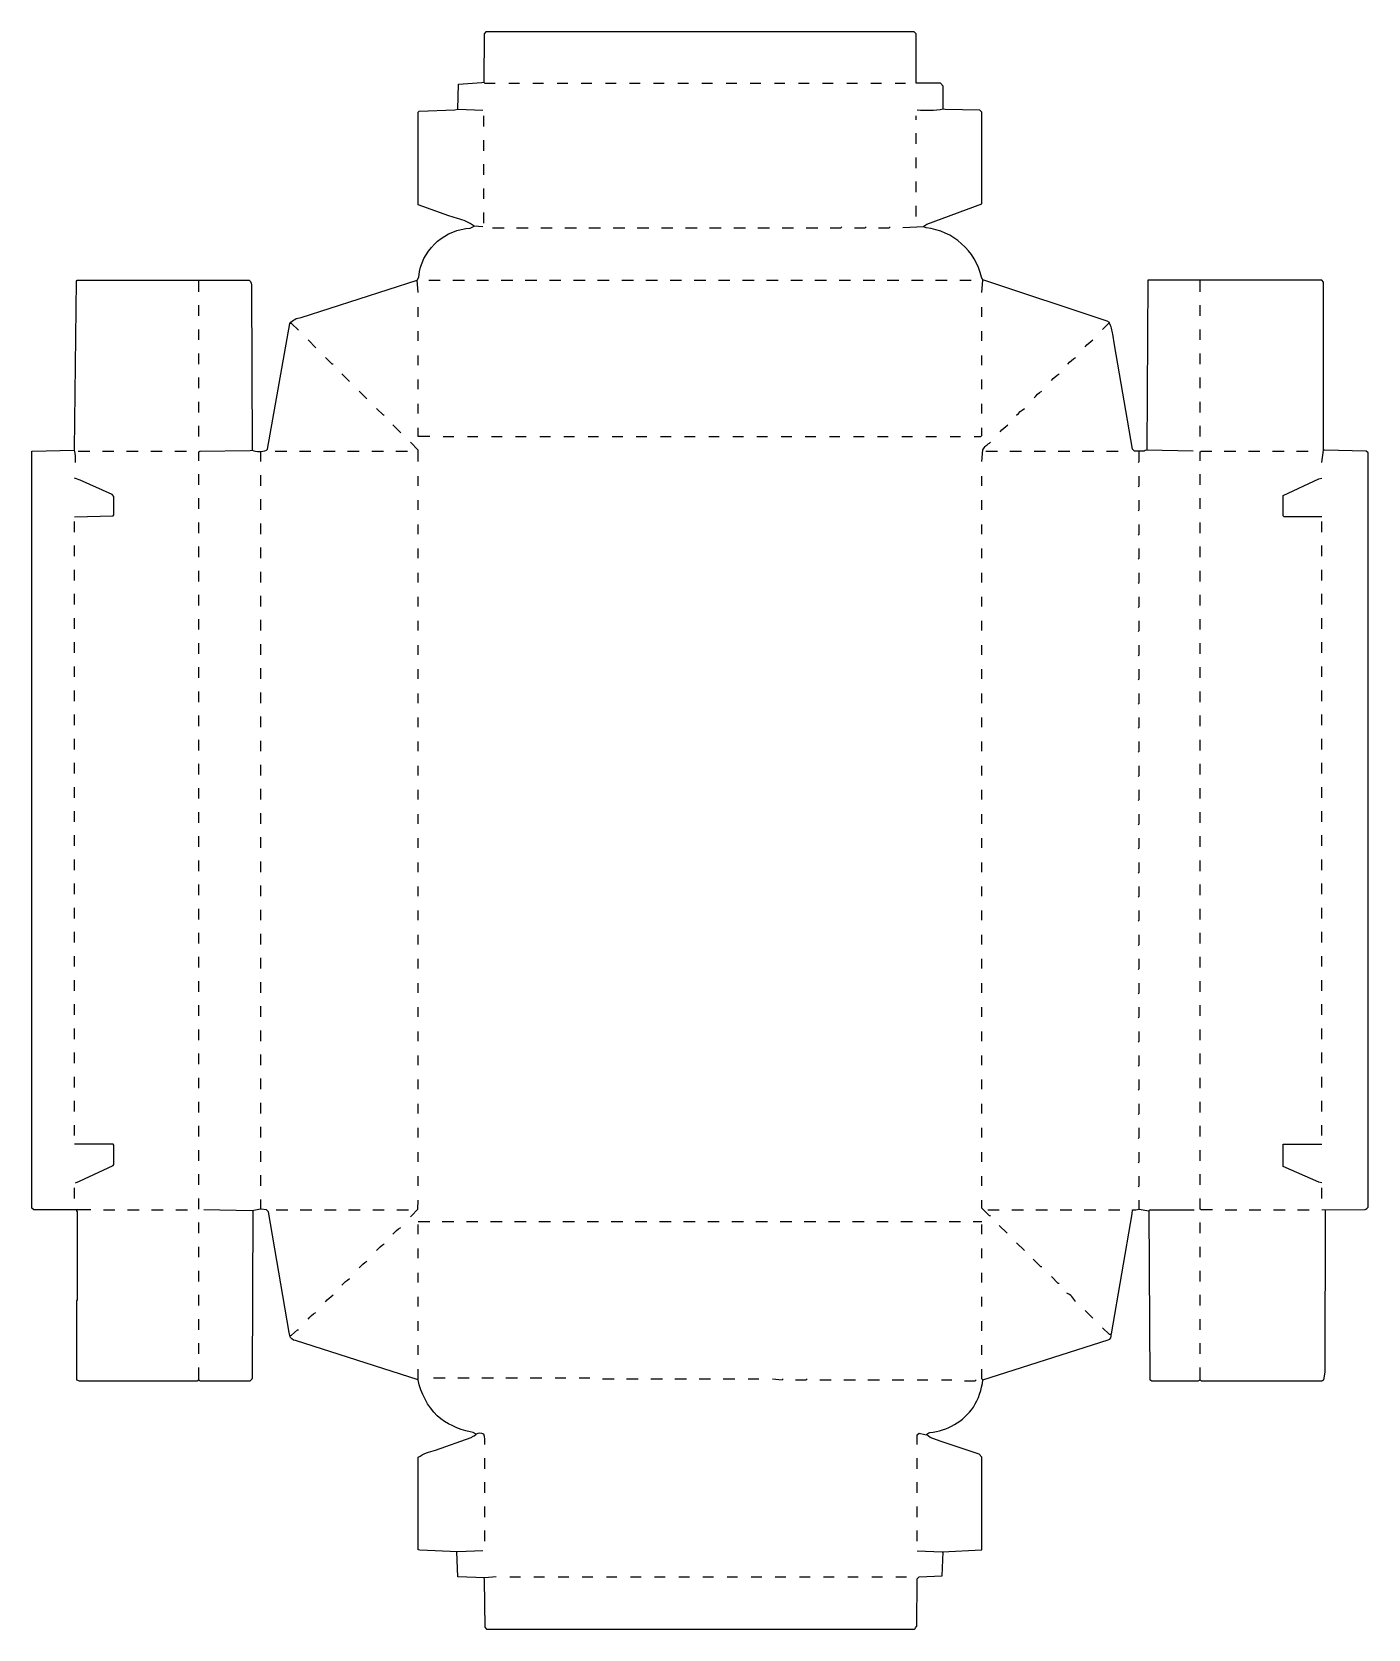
# Model space of a CAD drawing. Extents: x 71 to 1455, y 85 to 1739.
import ezdxf

# ---------------------------------------------------------------- set-up
doc = ezdxf.new("R2010")
doc.units = 0
doc.layers.get('0').update_dxf_attribs({"linetype": 'CONTINUOUS'})

msp = doc.modelspace()

# ---------------------------------------------------------------- linework, layer by layer
at = {"color": 250, "linetype": 'CONTINUOUS'}
for points in [[(1015, 1659), (1015, 1683), (1012, 1686), (987, 1686), (987, 1737), (985, 1739), (541, 1739), (539.5, 1737), (539, 1687)], [(512, 1659), (513, 1685), (537, 1686.5), (539, 1687), (540, 1686), (551, 1686)], [(565, 1686), (576, 1686)], [(590, 1686), (601, 1686)], [(615, 1686), (626, 1686)], [(640, 1686), (651, 1686)], [(665, 1686), (676, 1686)], [(690, 1686), (701, 1686)], [(715, 1686), (726, 1686)], [(740, 1686), (751, 1686)], [(765, 1686), (776, 1686)], [(790, 1686), (801, 1686)], [(815, 1686), (826, 1686)], [(840, 1686), (851, 1686)], [(865, 1686), (876, 1686)], [(890, 1686), (901, 1686)], [(915, 1686), (926, 1686)], [(940, 1686), (951, 1686)], [(965, 1686), (976, 1686)], [(539, 1641), (539, 1652)], [(987, 1648), (987, 1652)], [(539, 1616), (539, 1627)], [(987, 1623), (987, 1634)], [(987, 1598), (987, 1609)], [(539, 1591), (539, 1602)], [(539, 1566), (539, 1577)], [(987, 1573), (987, 1584)], [(987, 1548), (987, 1559)], [(539, 1541), (539, 1552)], [(482, 1482), (494, 1482)], [(507, 1482), (519, 1482)], [(532, 1482), (544, 1482)], [(557, 1482), (569, 1482)], [(582, 1482), (594, 1482)], [(607, 1482), (619, 1482)], [(632, 1482), (644, 1482)], [(657, 1482), (669, 1482)], [(682, 1482), (694, 1482)], [(707, 1482), (719, 1482)], [(732, 1482), (744, 1482)], [(757, 1482), (769, 1482)], [(782, 1482), (794, 1482)], [(807, 1482), (819, 1482)], [(832, 1482), (844, 1482)], [(857, 1482), (869, 1482)], [(882, 1482), (894, 1482)], [(907, 1482), (919, 1482)], [(932, 1482), (944, 1482)], [(957, 1482), (969, 1482)], [(982, 1482), (994, 1482)], [(1007, 1482), (1019, 1482)], [(1032, 1482), (1044, 1482)], [(1407, 1293), (1409, 1306), (1409, 1480), (1407, 1482), (1227, 1482), (1226, 1306)], [(471, 1444), (471, 1454)], [(1055, 1444), (1055, 1454)], [(347, 1430), (340, 1437), (338, 1437)], [(471, 1419), (471, 1429)], [(1055, 1419), (1055, 1429)], [(1180, 1431), (1187, 1438)], [(365, 1412), (357, 1420)], [(383, 1395), (382, 1395), (375, 1402)], [(471, 1394), (471, 1404)], [(1055, 1394), (1055, 1404)], [(400, 1377), (392, 1385)], [(471, 1369), (471, 1379)], [(1055, 1369), (1055, 1379)], [(418, 1359), (410, 1367)], [(436, 1342), (435, 1342), (428, 1349)], [(471, 1344), (471, 1354)], [(1055, 1344), (1055, 1354)], [(453, 1324), (445, 1332)], [(483, 1320), (471, 1320), (471, 1329)], [(1047, 1320), (1054, 1320), (1055, 1321), (1055, 1329)], [(471, 1294), (471, 1306), (463, 1314)], [(497, 1320), (508, 1320)], [(522, 1320), (533, 1320)], [(547, 1320), (558, 1320)], [(572, 1320), (583, 1320)], [(597, 1320), (608, 1320)], [(622, 1320), (633, 1320)], [(647, 1320), (658, 1320)], [(672, 1320), (683, 1320)], [(697, 1320), (708, 1320)], [(722, 1320), (733, 1320)], [(747, 1320), (758, 1320)], [(772, 1320), (783, 1320)], [(797, 1320), (808, 1320)], [(822, 1320), (833, 1320)], [(847, 1320), (858, 1320)], [(872, 1320), (883, 1320)], [(897, 1320), (908, 1320)], [(922, 1320), (933, 1320)], [(947, 1320), (958, 1320)], [(972, 1320), (983, 1320)], [(997, 1320), (1008, 1320)], [(1022, 1320), (1033, 1320)], [(132, 519), (73, 519), (71, 521), (71, 1305), (115, 1306)], [(119, 1305), (131, 1305)], [(144, 1305), (156, 1305)], [(169, 1305), (181, 1305)], [(194, 1305), (206, 1305)], [(219, 1305), (231, 1305)], [(308, 1294), (308, 1305)], [(323, 1305), (335, 1305)], [(348, 1305), (360, 1305)], [(373, 1305), (385, 1305)], [(398, 1305), (410, 1305)], [(423, 1305), (435, 1305)], [(448, 1305), (460, 1305)], [(1059, 1305), (1071, 1305)], [(1084, 1305), (1096, 1305)], [(1109, 1305), (1121, 1305)], [(1134, 1305), (1146, 1305)], [(1159, 1305), (1171, 1305)], [(1184, 1305), (1196, 1305)], [(1306, 1305), (1318, 1305)], [(1331, 1305), (1343, 1305)], [(1356, 1305), (1368, 1305)], [(1381, 1305), (1393, 1305)], [(115, 1237), (155, 1238), (156, 1239), (156, 1258), (154, 1260), (120.9, 1274.8), (115, 1277)], [(308, 1269), (308, 1280)], [(471, 1269), (471, 1279)], [(1055, 1269), (1055, 1279)], [(1407, 1237), (1368, 1237), (1367, 1238), (1367, 1259), (1403.9, 1276.2), (1407, 1277)], [(308, 1244), (308, 1255)], [(471, 1244), (471, 1254)], [(1055, 1244), (1055, 1254)], [(115, 1221), (115, 1232)], [(308, 1219), (308, 1230)], [(471, 1219), (471, 1229)], [(1055, 1219), (1055, 1229)], [(1407, 1221), (1407, 1232)], [(115, 1196), (115, 1207)], [(308, 1194), (308, 1205)], [(471, 1194), (471, 1204)], [(1055, 1194), (1055, 1204)], [(1407, 1196), (1407, 1207)], [(115, 1171), (115, 1182)], [(308, 1169), (308, 1180)], [(471, 1169), (471, 1179)], [(1055, 1169), (1055, 1179)], [(1407, 1171), (1407, 1182)], [(115, 1146), (115, 1157)], [(308, 1144), (308, 1155)], [(471, 1144), (471, 1154)], [(1055, 1144), (1055, 1154)], [(1407, 1146), (1407, 1157)], [(115, 1121), (115, 1132)], [(308, 1119), (308, 1130)], [(471, 1119), (471, 1129)], [(1055, 1119), (1055, 1129)], [(1407, 1121), (1407, 1132)], [(115, 1096), (115, 1107)], [(308, 1094), (308, 1105)], [(471, 1094), (471, 1104)], [(1055, 1094), (1055, 1104)], [(1407, 1096), (1407, 1107)], [(115, 1071), (115, 1082)], [(308, 1069), (308, 1080)], [(471, 1069), (471, 1079)], [(1055, 1069), (1055, 1079)], [(1407, 1071), (1407, 1082)], [(115, 1046), (115, 1057)], [(308, 1044), (308, 1055)], [(471, 1044), (471, 1054)], [(1055, 1044), (1055, 1054)], [(1407, 1046), (1407, 1057)], [(115, 1021), (115, 1032)], [(308, 1019), (308, 1030)], [(471, 1019), (471, 1029)], [(1055, 1019), (1055, 1029)], [(1407, 1021), (1407, 1032)], [(115, 996), (115, 1007)], [(308, 994), (308, 1005)], [(471, 994), (471, 1004)], [(1055, 994), (1055, 1004)], [(1407, 996), (1407, 1007)], [(115, 971), (115, 982)], [(308, 969), (308, 980)], [(471, 969), (471, 979)], [(1055, 969), (1055, 979)], [(1407, 971), (1407, 982)], [(115, 946), (115, 957)], [(308, 944), (308, 955)], [(471, 944), (471, 954)], [(1055, 944), (1055, 954)], [(1407, 946), (1407, 957)], [(115, 921), (115, 932)], [(308, 919), (308, 930)], [(471, 919), (471, 929)], [(1055, 919), (1055, 929)], [(1407, 921), (1407, 932)], [(115, 896), (115, 907)], [(308, 894), (308, 905)], [(471, 894), (471, 904)], [(1055, 894), (1055, 904)], [(1407, 896), (1407, 907)], [(115, 871), (115, 882)], [(308, 869), (308, 880)], [(471, 869), (471, 879)], [(1055, 869), (1055, 879)], [(1407, 871), (1407, 882)], [(115, 846), (115, 857)], [(308, 844), (308, 855)], [(471, 844), (471, 854)], [(1055, 844), (1055, 854)], [(1407, 846), (1407, 857)], [(115, 821), (115, 832)], [(308, 819), (308, 830)], [(471, 819), (471, 829)], [(1055, 819), (1055, 829)], [(1407, 821), (1407, 832)], [(115, 796), (115, 807)], [(308, 794), (308, 805)], [(471, 794), (471, 804)], [(1055, 794), (1055, 804)], [(1407, 796), (1407, 807)], [(115, 771), (115, 782)], [(308, 769), (308, 780)], [(471, 769), (471, 779)], [(1055, 769), (1055, 779)], [(1407, 771), (1407, 782)], [(115, 746), (115, 757)], [(308, 744), (308, 755)], [(471, 744), (471, 754)], [(1055, 744), (1055, 754)], [(1407, 746), (1407, 757)], [(115, 721), (115, 732)], [(308, 719), (308, 730)], [(471, 719), (471, 729)], [(1055, 719), (1055, 729)], [(1407, 721), (1407, 732)], [(115, 696), (115, 707)], [(308, 694), (308, 705)], [(471, 694), (471, 704)], [(1055, 694), (1055, 704)], [(1407, 696), (1407, 707)], [(115, 671), (115, 682)], [(308, 669), (308, 680)], [(471, 669), (471, 679)], [(1055, 669), (1055, 679)], [(1407, 671), (1407, 682)], [(115, 646), (115, 657)], [(308, 644), (308, 655)], [(471, 644), (471, 654)], [(1055, 644), (1055, 654)], [(1407, 646), (1407, 657)], [(115, 621), (115, 632)], [(308, 619), (308, 630)], [(471, 619), (471, 629)], [(1055, 619), (1055, 629)], [(1407, 621), (1407, 632)], [(115, 596), (115, 607)], [(308, 594), (308, 605)], [(471, 594), (471, 604)], [(1055, 594), (1055, 604)], [(1407, 596), (1407, 607)], [(116, 547), (120.1, 548.7), (155, 565), (156, 566), (156, 586), (155, 587), (115, 587)], [(308, 569), (308, 580)], [(471, 569), (471, 579)], [(1055, 569), (1055, 579)], [(1407, 547), (1403.9, 547.8), (1367, 564), (1367, 587), (1407, 587)], [(308, 544), (308, 555)], [(471, 544), (471, 554)], [(1055, 544), (1055, 554)], [(115, 531), (115, 542)], [(308, 520), (308, 530)], [(1407, 531), (1407, 542)], [(145, 519), (157, 519)], [(170, 519), (182, 519)], [(195, 519), (207, 519)], [(220, 519), (232, 519)], [(324, 519), (336, 519)], [(349, 519), (361, 519)], [(374, 519), (386, 519)], [(399, 519), (411, 519)], [(424, 519), (436, 519)], [(449, 519), (461, 519)], [(463, 512), (464, 513), (470.6, 520), (471, 529)], [(1064, 513), (1063, 513), (1055, 521), (1055, 529)], [(1061, 519), (1073, 519)], [(1086, 519), (1098, 519)], [(1111, 519), (1123, 519)], [(1136, 519), (1148, 519)], [(1161, 519), (1173, 519)], [(1186, 519), (1198, 519)], [(1228, 518), (1229, 343), (1229.9, 342.7), (1231, 342), (1279, 342), (1281, 343), (1282, 342), (1407, 342), (1408.1, 342.7), (1409.1, 343.2), (1410.4, 351), (1411, 519)], [(1307, 519), (1319, 519)], [(1332, 519), (1344, 519)], [(1357, 519), (1369, 519)], [(1382, 519), (1394, 519)], [(471, 507), (483, 507)], [(471, 494), (471, 504)], [(496, 507), (508, 507)], [(521, 507), (533, 507)], [(546, 507), (558, 507)], [(571, 507), (583, 507)], [(596, 507), (608, 507)], [(621, 507), (633, 507)], [(646, 507), (658, 507)], [(671, 507), (683, 507)], [(696, 507), (708, 507)], [(721, 507), (733, 507)], [(746, 507), (758, 507)], [(771, 507), (783, 507)], [(796, 507), (808, 507)], [(821, 507), (833, 507)], [(846, 507), (858, 507)], [(871, 507), (883, 507)], [(896, 507), (908, 507)], [(921, 507), (933, 507)], [(946, 507), (958, 507)], [(971, 507), (983, 507)], [(996, 507), (1008, 507)], [(1021, 507), (1033, 507)], [(1046, 507), (1055, 507)], [(1055, 494), (1055, 504)], [(1081, 495), (1073, 503)], [(1099, 477), (1091, 485)], [(471, 469), (471, 479)], [(1055, 469), (1055, 479)], [(1117, 460), (1116, 460), (1108, 468)], [(471, 444), (471, 454)], [(1055, 444), (1055, 454)], [(1135, 443), (1134, 443), (1127, 450)], [(471, 419), (471, 429)], [(1055, 419), (1055, 429)], [(1170, 407), (1162, 415)], [(471, 394), (471, 404)], [(1055, 394), (1055, 404)], [(1189, 390), (1187, 390), (1180, 397)], [(338, 389), (339.9, 389.3), (346.1, 394.8), (347, 395)], [(471, 369), (471, 379)], [(1055, 369), (1055, 379)], [(537, 345), (549, 345)], [(562, 345), (574, 345)], [(587, 345), (599, 345)], [(613, 345), (624, 345)], [(638, 345), (649, 345)], [(712, 344), (724, 344)], [(737, 344), (749, 344)], [(762, 344), (774, 344)], [(787, 344), (799, 344)], [(813, 344), (824, 344)], [(912, 343), (924, 343)], [(937, 343), (949, 343)], [(962, 343), (974, 343)], [(988, 343), (999, 343)], [(1013, 343), (1024, 343)], [(988, 166), (1014, 165), (1055, 167), (1055, 263), (1052, 266), (1011.9, 279.7), (1001.3, 283.4), (998, 286)], [(540, 251), (540, 262)], [(540, 226), (540, 237)], [(540, 201), (540, 212)], [(540, 176), (540, 187)], [(552, 139), (540, 138), (512, 139), (511, 165)], [(566, 139), (577, 139)], [(591, 139), (602, 139)], [(616, 139), (627, 139)], [(641, 139), (652, 139)], [(666, 139), (677, 139)], [(691, 139), (702, 139)], [(716, 139), (727, 139)], [(741, 139), (752, 139)], [(766, 139), (777, 139)], [(791, 139), (802, 139)], [(816, 139), (827, 139)], [(841, 139), (852, 139)], [(866, 139), (877, 139)], [(891, 139), (902, 139)], [(916, 139), (927, 139)], [(941, 139), (952, 139)], [(966, 139), (977, 139)]]:
    msp.add_lwpolyline(points, dxfattribs=at)
for points in [[(538, 1537), (529, 1538, 0.099009), (511.9, 1545.7), (502.9, 1548.7), (471, 1560), (471, 1656), (472, 1657), (509, 1658.5), (512, 1659), (538, 1658)], [(995, 1537), (995, 1538), (996.9, 1539.2), (998, 1540), (1055, 1561), (1055, 1656), (1053, 1658), (1016.9, 1658.7), (1015, 1659, -0.067772), (988, 1658)], [(471, 1469), (470, 1482), (471.6, 1485.1), (472.4, 1490.9, -0.336401), (525.1, 1535.8), (529, 1538)], [(1055, 1469), (1056, 1482), (1054.7, 1484.9, 0.316838), (997.1, 1536.2), (995, 1537), (973, 1536)], [(116, 1293, 0.096159), (115, 1306), (115.2, 1306.9), (117, 1481), (118, 1482), (296, 1482, -0.235697), (298.5, 1475), (299, 1306)], [(244, 1295), (244, 1304), (245, 1305), (297.1, 1305.7), (299, 1306, 0.212214), (314, 1306), (315, 1307), (338, 1437, -0.202221), (349.9, 1443.3), (470, 1482)], [(1274, 1305), (1226, 1306), (1224.1, 1305.7), (1223, 1305), (1213, 1305), (1211, 1307), (1192.4, 1415.1), (1190.6, 1425.9, 0.088766), (1187, 1438), (1184.8, 1439.6), (1056.9, 1481.8), (1056, 1482)], [(1162, 1413, -0.071068), (1170, 1420)], [(1144, 1395, -0.071068), (1152, 1402)], [(1127, 1378, -0.071068), (1135, 1385)], [(1109, 1360, -0.071068), (1117, 1367)], [(1091, 1342, -0.071068), (1099, 1349)], [(1074, 1325, -0.071068), (1082, 1332)], [(1055, 1294), (1055.8, 1306.1, -0.126), (1064, 1314)], [(1407, 519), (1452, 519.5, 0.112682), (1455, 522), (1455, 1303), (1453, 1305), (1409.9, 1305.8), (1409, 1306)], [(117, 519), (117.2, 518.1), (118, 517), (118, 426), (117, 425), (117, 343), (120, 342), (242, 342), (244, 343), (245, 342), (297, 342, 0.087379), (299.5, 345), (300, 518)], [(471, 343), (343.9, 383.7, -0.309789), (338, 389), (337.4, 392.1), (316, 517), (314, 519), (308, 520), (305.9, 519.4), (299, 518), (249, 519)], [(1056, 343), (1185.9, 384.4, 0.34188), (1189, 390), (1189.2, 390.9), (1210.6, 515.1), (1211, 519, 0.070182), (1218, 520), (1228, 518), (1229, 519), (1275, 519)], [(445, 494, -0.071068), (453, 501)], [(428, 477, -0.064905), (436, 484)], [(410, 459, -0.071068), (418, 466)], [(392, 441, -0.071068), (400, 448)], [(375, 424, -0.071068), (383, 431)], [(1152, 424, 0.162595), (1143, 433)], [(357, 406, -0.071068), (365, 413)], [(540, 276, 0.091428), (539, 287, 0.212514), (531, 287), (527.9, 288.6), (525.1, 289.4, -0.133448), (490.8, 305.8, -0.144325), (471, 343), (471, 354)], [(988, 276), (988, 286), (990, 288), (995.9, 286.6), (998, 286), (998, 287), (999.9, 288.2), (1001.1, 288.6, 0.221372), (1046.2, 314.9, 0.111534), (1056, 343), (1055, 344), (1055, 354)], [(538, 166), (512, 165), (472.9, 166.7), (471, 167), (471, 263, -0.076454), (488.9, 270.3), (525.9, 283.3, -0.068364), (529, 285), (531, 287)], [(539, 138), (539.5, 136), (540, 87), (542, 85), (985, 85, 0.086886), (987.5, 88), (988, 137), (990, 139), (1014, 140), (1015, 165)]]:
    msp.add_lwpolyline(points, format="xyb", dxfattribs=at)
at = {"color": 251, "linetype": 'CONTINUOUS'}
for points in [[(548, 1536), (560, 1536)], [(573, 1536), (585, 1536)], [(598, 1536), (610, 1536)], [(623, 1536), (635, 1536)], [(648, 1536), (660, 1536)], [(673, 1536), (685, 1536)], [(698, 1536), (710, 1536)], [(723, 1536), (735, 1536)], [(748, 1536), (760, 1536)], [(773, 1536), (785, 1536)], [(798, 1536), (810, 1536)], [(823, 1536), (835, 1536)], [(848, 1536), (860, 1536)], [(873, 1536), (885, 1536)], [(244, 1470), (244, 1482)], [(1281, 1470), (1281, 1482)], [(244, 1445), (244, 1456)], [(1281, 1445), (1281, 1456)], [(244, 1420), (244, 1431)], [(1281, 1420), (1281, 1431)], [(244, 1395), (244, 1406)], [(1281, 1395), (1281, 1406)], [(244, 1370), (244, 1381)], [(1281, 1370), (1281, 1381)], [(244, 1345), (244, 1356)], [(1281, 1345), (1281, 1356)], [(244, 1320), (244, 1331)], [(1281, 1320), (1281, 1331)], [(1217, 1293), (1218, 1294), (1218, 1305)], [(244, 1270), (244, 1281)], [(1281, 1270), (1281, 1281)], [(244, 1245), (244, 1256)], [(1281, 1245), (1281, 1256)], [(244, 1220), (244, 1231)], [(1281, 1220), (1281, 1231)], [(244, 1195), (244, 1206)], [(1281, 1195), (1281, 1206)], [(244, 1170), (244, 1181)], [(1281, 1170), (1281, 1181)], [(244, 1145), (244, 1156)], [(1281, 1145), (1281, 1156)], [(244, 1120), (244, 1131)], [(1281, 1120), (1281, 1131)], [(244, 1095), (244, 1106)], [(1281, 1095), (1281, 1106)], [(244, 1070), (244, 1081)], [(1281, 1070), (1281, 1081)], [(244, 1045), (244, 1056)], [(1281, 1045), (1281, 1056)], [(244, 1020), (244, 1031)], [(1281, 1020), (1281, 1031)], [(244, 995), (244, 1006)], [(1281, 995), (1281, 1006)], [(244, 970), (244, 981)], [(1281, 970), (1281, 981)], [(244, 945), (244, 956)], [(1281, 945), (1281, 956)], [(244, 920), (244, 931)], [(1281, 920), (1281, 931)], [(244, 895), (244, 906)], [(1281, 895), (1281, 906)], [(244, 870), (244, 881)], [(1281, 870), (1281, 881)], [(244, 845), (244, 856)], [(1281, 845), (1281, 856)], [(244, 820), (244, 831)], [(1281, 820), (1281, 831)], [(244, 795), (244, 806)], [(1281, 795), (1281, 806)], [(244, 770), (244, 781)], [(1281, 770), (1281, 781)], [(244, 745), (244, 756)], [(1281, 745), (1281, 756)], [(244, 720), (244, 731)], [(1281, 720), (1281, 731)], [(244, 695), (244, 706)], [(1281, 695), (1281, 706)], [(244, 670), (244, 681)], [(1281, 670), (1281, 681)], [(244, 645), (244, 656)], [(1281, 645), (1281, 656)], [(244, 620), (244, 631)], [(1281, 620), (1281, 631)], [(244, 595), (244, 606)], [(1281, 595), (1281, 606)], [(244, 570), (244, 581)], [(1281, 570), (1281, 581)], [(244, 545), (244, 556)], [(1281, 545), (1281, 556)], [(244, 520), (244, 531)], [(1294, 519), (1282, 519), (1281, 520), (1281, 531)], [(1218, 520), (1218, 529)], [(244, 495), (244, 506)], [(1281, 495), (1281, 506)], [(244, 470), (244, 481)], [(1281, 470), (1281, 481)], [(244, 445), (244, 456)], [(1281, 445), (1281, 456)], [(244, 420), (244, 431)], [(1281, 420), (1281, 431)], [(244, 395), (244, 406)], [(1281, 395), (1281, 406)], [(244, 370), (244, 381)], [(1281, 370), (1281, 381)], [(244, 343), (244, 356)], [(1281, 343), (1281, 356)], [(487, 345), (499, 345)], [(662, 344), (674, 344)], [(687, 344), (699, 344)], [(988, 251), (988, 262)], [(988, 226), (988, 237)], [(988, 201), (988, 212)], [(988, 176), (988, 187)]]:
    msp.add_lwpolyline(points, dxfattribs=at)
at = {"color": 252, "linetype": 'CONTINUOUS'}
for points in [[(898, 1536), (909, 1536), (910, 1537)], [(923, 1536), (934, 1536), (935, 1537)], [(948, 1536), (959, 1536), (960, 1537)], [(1217, 1268), (1218, 1269), (1218, 1279)], [(1217, 1243), (1218, 1244), (1218, 1254)], [(1217, 1218), (1218, 1219), (1218, 1229)], [(1217, 1193), (1218, 1194), (1218, 1204)], [(1217, 1168), (1218, 1169), (1218, 1179)], [(1217, 1143), (1218, 1144), (1218, 1154)], [(1217, 1118), (1218, 1119), (1218, 1129)], [(1217, 1093), (1218, 1094), (1218, 1104)], [(1217, 1068), (1218, 1069), (1218, 1079)], [(1217, 1043), (1218, 1044), (1218, 1054)], [(1217, 1018), (1218, 1019), (1218, 1029)], [(1217, 993), (1218, 994), (1218, 1004)], [(1217, 968), (1218, 969), (1218, 979)], [(1217, 943), (1218, 944), (1218, 954)], [(1217, 918), (1218, 919), (1218, 929)], [(1217, 893), (1218, 894), (1218, 904)], [(1217, 868), (1218, 869), (1218, 879)], [(1217, 843), (1218, 844), (1218, 854)], [(1217, 818), (1218, 819), (1218, 829)], [(1217, 793), (1218, 794), (1218, 804)], [(1217, 768), (1218, 769), (1218, 779)], [(1217, 743), (1218, 744), (1218, 754)], [(1217, 718), (1218, 719), (1218, 729)], [(1217, 693), (1218, 694), (1218, 704)], [(1217, 668), (1218, 669), (1218, 679)], [(1217, 643), (1218, 644), (1218, 654)], [(1217, 618), (1218, 619), (1218, 629)], [(1217, 593), (1218, 594), (1218, 604)], [(1217, 568), (1218, 569), (1218, 579)], [(1217, 543), (1218, 544), (1218, 554)], [(862, 343), (873, 343), (874, 344)], [(1037, 342), (1048, 342), (1049, 343)]]:
    msp.add_lwpolyline(points, dxfattribs=at)
at = {"color": 197, "linetype": 'CONTINUOUS'}
for points in [[(1281, 1295), (1281, 1304), (1282, 1305), (1293, 1305)], [(887, 343), (899, 343)]]:
    msp.add_lwpolyline(points, dxfattribs=at)
at = {"color": 37, "linetype": 'CONTINUOUS'}
msp.add_lwpolyline([(512, 345), (524, 345)], dxfattribs=at)
at = {"color": 237, "linetype": 'CONTINUOUS'}
msp.add_lwpolyline([(838, 344), (848, 343), (849, 344)], dxfattribs=at)

doc.saveas('drawing.dxf')
